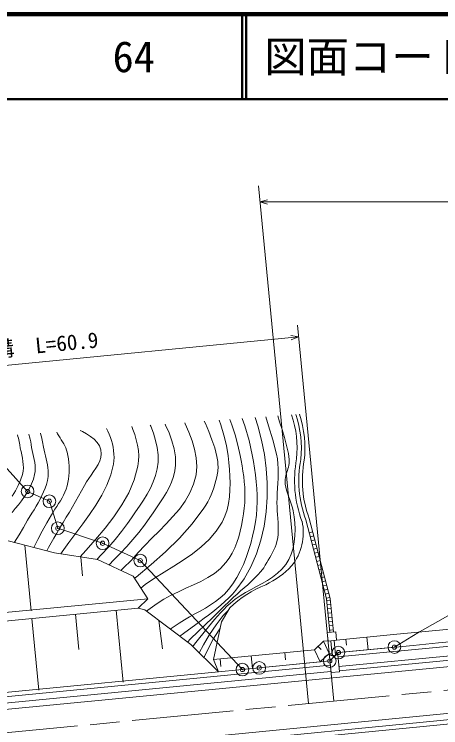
# Model space of a CAD drawing. Units: millimetres, scale not verified. Extents: x 40000 to 680000, y 20000 to 380000.
# Drawn here: x 90836 to 141230, y 295810 to 380000 of the extents above; entities that cross this region are included whole.
import ezdxf
from ezdxf.enums import TextEntityAlignment as Align

# ---------------------------------------------------------------- set-up
doc = ezdxf.new("R2010")
doc.units = ezdxf.units.MM
doc.header["$LTSCALE"] = 1000
doc.header["$PDMODE"] = 32
doc.header["$PDSIZE"] = 500
doc.linetypes.add('CHAIN', pattern=[18.5, 12, -1.5, 3.5, -1.5])
for name, color, linetype, lineweight in [('M-BGD', 7, 'Continuous', 13), ('M-BMK', 2, 'CHAIN', 13), ('M-BMK-OTRS', 5, 'Continuous', 13), ('M-BMK-ROW', 30, 'Continuous', 13), ('M-STR-HTXT', 7, 'Continuous', 13), ('M-STR-STRC', 7, 'Continuous', 13), ('M-TTL', 2, 'Continuous', 140), ('M-TTL-LINE', 7, 'Continuous', 50), ('M-TTL-TXT', 7, 'Continuous', 13)]:
    doc.layers.add(name, color=color, linetype=linetype, lineweight=lineweight)
doc.styles.add('ＭＳ ゴシック', font='')
doc.styles.get('ＭＳ ゴシック').set_extended_font_data('MS Gothic')

msp = doc.modelspace()

# ---------------------------------------------------------------- linework, layer by layer
at = {"layer": 'M-BGD'}
for p, q in [((121975, 332610), (122193, 331919)), ((111042, 331670), (110980, 331806)), ((113420, 331703), (113294, 331975)), ((115242, 331539), (115041, 332103)), ((116544, 331557), (116322, 332197)), ((119319, 332416), (119613, 331435)), ((120886, 331445), (120544, 332506)), ((122193, 331919), (122481, 330983)), ((98896, 330754), (98622, 330902)), ((101896, 330804), (101728, 331129)), ((104865, 331016), (104734, 331349)), ((105077, 330404), (104865, 331016)), ((106958, 331384), (106904, 331507)), ((107279, 330557), (106958, 331384)), ((111471, 330676), (111042, 331670)), ((113829, 330756), (113420, 331703)), ((115607, 330341), (115242, 331539)), ((116921, 330365), (116544, 331557)), ((119613, 331435), (120047, 329750)), ((121382, 329779), (120886, 331445)), ((122481, 330983), (122756, 330044)), ((99388, 330475), (98896, 330754)), ((99851, 330177), (99388, 330475)), ((100268, 329851), (99851, 330177)), ((102053, 330440), (101896, 330804)), ((102197, 330067), (102053, 330440)), ((102323, 329684), (102197, 330067)), ((105259, 329784), (105077, 330404)), ((107541, 329721), (107279, 330557)), ((111848, 329679), (111471, 330676)), ((114199, 329797), (113829, 330756)), ((115899, 329126), (115607, 330341)), ((117253, 329161), (116921, 330365)), ((122756, 330044), (123014, 329101)), ((91482, 329199), (91431, 329588)), ((91553, 328808), (91482, 329199)), ((92886, 328870), (92834, 329224)), ((100621, 329485), (100268, 329851)), ((100893, 329069), (100621, 329485)), ((102431, 329296), (102323, 329684)), ((102519, 328902), (102431, 329296)), ((105403, 329160), (105259, 329784)), ((107729, 328876), (107541, 329721)), ((112148, 328677), (111848, 329679)), ((114519, 328822), (114199, 329797)), ((120047, 329750), (120389, 328046)), ((121819, 328099), (121382, 329779)), ((91635, 328416), (91553, 328808)), ((91720, 328024), (91635, 328416)), ((92955, 328515), (92886, 328870)), ((93033, 328160), (92955, 328515)), ((94354, 328574), (94291, 328921)), ((94431, 328227), (94354, 328574)), ((101067, 328591), (100893, 329069)), ((101116, 328147), (101067, 328591)), ((102582, 328505), (102519, 328902)), ((102619, 328108), (102582, 328505)), ((105500, 328534), (105403, 329160)), ((105545, 327909), (105500, 328534)), ((107831, 328021), (107729, 328876)), ((112342, 327669), (112148, 328677)), ((114775, 327826), (114519, 328822)), ((116099, 327890), (115899, 329126)), ((117529, 327942), (117253, 329161)), ((123014, 329101), (123249, 328151)), ((91800, 327632), (91720, 328024)), ((91864, 327242), (91800, 327632)), ((93114, 327805), (93033, 328160)), ((93189, 327450), (93114, 327805)), ((94517, 327881), (94431, 328227)), ((94604, 327534), (94517, 327881)), ((94687, 327187), (94604, 327534)), ((100935, 327285), (101067, 327712)), ((101067, 327712), (101116, 328147)), ((102607, 327317), (102629, 327711)), ((102629, 327711), (102619, 328108)), ((105529, 327285), (105545, 327909)), ((107829, 327157), (107831, 328021)), ((112406, 326655), (112342, 327669)), ((114815, 327632), (114775, 327826)), ((114848, 327435), (114815, 327632)), ((116188, 327102), (116099, 327890)), ((117648, 327326), (117529, 327942)), ((120389, 328046), (120608, 326405)), ((121929, 327535), (121819, 328099)), ((121996, 326966), (121929, 327535)), ((123257, 328036), (123249, 328151)), ((123266, 327920), (123257, 328036)), ((123278, 327804), (123266, 327920)), ((123289, 327688), (123278, 327804)), ((123300, 327572), (123289, 327688)), ((123309, 327457), (123300, 327572)), ((91907, 326854), (91864, 327242)), ((91917, 326468), (91907, 326854)), ((93253, 327095), (93189, 327450)), ((93298, 326742), (93253, 327095)), ((93317, 326390), (93298, 326742)), ((94761, 326841), (94687, 327187)), ((94818, 326494), (94761, 326841)), ((100495, 326449), (100739, 326864)), ((100739, 326864), (100935, 327285)), ((102229, 325647), (102552, 326928)), ((102552, 326928), (102607, 327317)), ((105010, 325065), (105445, 326668)), ((105445, 326668), (105529, 327285)), ((107726, 326360), (107829, 327157)), ((114876, 327237), (114848, 327435)), ((114896, 327038), (114876, 327237)), ((114910, 326839), (114896, 327038)), ((114916, 326639), (114910, 326839)), ((116264, 326301), (116188, 327102)), ((117759, 326707), (117648, 327326)), ((117859, 326085), (117759, 326707)), ((122027, 326392), (121996, 326966)), ((123237, 326571), (123282, 326782)), ((123282, 326782), (123310, 326994)), ((123315, 327341), (123309, 327457)), ((123310, 326994), (123317, 327110)), ((123318, 327225), (123315, 327341)), ((123317, 327110), (123318, 327225)), ((91811, 325708), (91888, 326086)), ((91888, 326086), (91917, 326468)), ((93247, 325691), (93302, 326040)), ((93302, 326040), (93317, 326390)), ((94853, 326146), (94818, 326494)), ((94861, 325799), (94853, 326146)), ((99927, 325629), (100218, 326038)), ((100218, 326038), (100495, 326449)), ((107531, 325584), (107726, 326360)), ((112311, 325633), (112406, 326655)), ((114774, 325409), (114857, 325846)), ((114857, 325846), (114885, 326042)), ((114885, 326042), (114904, 326240)), ((114904, 326240), (114914, 326439)), ((114914, 326439), (114916, 326639)), ((116318, 325492), (116264, 326301)), ((117945, 325460), (117859, 326085)), ((120608, 326405), (120719, 324720)), ((122030, 325815), (122027, 326392)), ((122981, 325741), (123046, 325948)), ((123046, 325948), (123114, 326155)), ((123114, 326155), (123179, 326363)), ((123179, 326363), (123237, 326571)), ((91313, 324388), (91591, 325039)), ((91591, 325039), (91811, 325708)), ((92888, 324598), (93093, 325136)), ((93093, 325136), (93247, 325691)), ((94636, 324531), (94753, 324987)), ((94753, 324987), (94834, 325451)), ((94834, 325451), (94861, 325799)), ((99366, 324815), (99638, 325222)), ((99638, 325222), (99927, 325629)), ((101761, 324419), (102229, 325647)), ((104370, 323545), (105010, 325065)), ((107257, 324826), (107531, 325584)), ((112026, 324543), (112311, 325633)), ((114672, 324973), (114774, 325409)), ((116342, 324680), (116318, 325492)), ((118015, 324834), (117945, 325460)), ((121982, 324654), (122012, 325235)), ((122012, 325235), (122030, 325815)), ((122839, 324900), (122847, 325113)), ((122847, 325113), (122876, 325324)), ((122876, 325324), (122923, 325533)), ((122923, 325533), (122981, 325741)), ((90983, 323756), (91313, 324388)), ((92638, 324077), (92888, 324598)), ((94487, 324084), (94636, 324531)), ((98791, 323770), (99130, 324408)), ((99130, 324408), (99366, 324815)), ((101175, 323236), (101761, 324419)), ((106917, 324087), (107257, 324826)), ((111587, 323516), (112026, 324543)), ((114417, 324113), (114553, 324541)), ((114553, 324541), (114672, 324973)), ((116328, 323872), (116342, 324680)), ((118064, 324207), (118015, 324834)), ((118090, 323580), (118064, 324207)), ((120719, 324720), (120717, 323011)), ((121945, 324072), (121982, 324654)), ((122865, 324541), (122839, 324900)), ((122923, 324187), (122865, 324541)), ((123007, 323837), (122923, 324187)), ((90604, 323146), (90983, 323756)), ((92030, 323079), (92350, 323571)), ((92350, 323571), (92638, 324077)), ((94112, 323210), (94311, 323643)), ((94311, 323643), (94487, 324084)), ((98443, 323137), (98791, 323770)), ((103559, 322094), (104370, 323545)), ((106090, 322652), (106524, 323362)), ((106524, 323362), (106917, 324087)), ((111018, 322542), (111587, 323516)), ((114090, 323276), (114262, 323691)), ((114262, 323691), (114417, 324113)), ((116267, 323072), (116328, 323872)), ((118091, 322954), (118090, 323580)), ((121883, 322910), (121909, 323491)), ((121909, 323491), (121945, 324072)), ((123111, 323491), (123007, 323837)), ((123228, 323145), (123111, 323491)), ((91324, 322130), (91686, 322599)), ((91686, 322599), (92030, 323079)), ((93663, 322362), (93894, 322783)), ((93894, 322783), (94112, 323210)), ((97724, 321884), (98086, 322508)), ((98086, 322508), (98443, 323137)), ((100493, 322088), (101175, 323236)), ((105628, 321954), (106090, 322652)), ((110345, 321614), (111018, 322542)), ((113472, 322085), (113695, 322472)), ((113695, 322472), (113901, 322869)), ((113901, 322869), (114090, 323276)), ((116153, 322287), (116267, 323072)), ((118062, 322330), (118091, 322954)), ((120717, 323011), (120596, 321298)), ((121873, 322332), (121883, 322910)), ((123351, 322801), (123228, 323145)), ((123474, 322456), (123351, 322801)), ((123591, 322110), (123474, 322456)), ((90571, 321219), (90950, 321670)), ((90950, 321670), (91324, 322130)), ((93174, 321537), (93421, 321947)), ((93421, 321947), (93663, 322362)), ((97356, 321261), (97724, 321884)), ((99740, 320967), (100493, 322088)), ((102612, 320701), (103559, 322094)), ((105152, 321267), (105628, 321954)), ((109592, 320721), (110345, 321614)), ((111867, 319881), (113232, 321710)), ((113232, 321710), (113472, 322085)), ((115975, 321522), (116153, 322287)), ((117912, 321032), (118002, 321708)), ((118002, 321708), (118062, 322330)), ((121883, 321875), (121873, 322332)), ((121907, 321416), (121883, 321875)), ((123695, 321761), (123591, 322110)), ((123779, 321409), (123695, 321761)), ((92421, 320289), (92926, 321132)), ((92926, 321132), (93174, 321537)), ((96985, 320641), (97356, 321261)), ((98939, 319865), (99740, 320967)), ((104674, 320589), (105152, 321267)), ((115400, 320072), (115727, 320781)), ((115727, 320781), (115975, 321522)), ((117807, 320350), (117912, 321032)), ((120596, 321298), (120350, 319601)), ((121940, 320956), (121907, 321416)), ((121975, 320495), (121940, 320956)), ((123900, 320704), (123779, 321409)), ((91915, 319425), (92421, 320289)), ((96238, 319403), (96612, 320022)), ((96612, 320022), (96985, 320641)), ((101563, 319352), (102612, 320701)), ((104206, 319918), (104674, 320589)), ((108783, 319855), (109592, 320721)), ((114709, 318988), (115400, 320072)), ((117682, 319667), (117807, 320350)), ((122006, 320035), (121975, 320495)), ((122026, 319577), (122006, 320035)), ((123980, 319972), (123900, 320704)), ((124012, 319224), (123980, 319972)), ((125304, 320342), (127747, 311019)), ((125697, 320491), (128165, 311059)), ((91400, 318558), (91915, 319425)), ((95865, 318784), (96238, 319403)), ((98116, 318773), (98939, 319865)), ((100444, 318033), (101563, 319352)), ((103502, 318949), (104206, 319918)), ((107943, 319006), (108783, 319855)), ((110352, 318182), (111867, 319881)), ((117532, 318988), (117682, 319667)), ((120350, 319601), (119972, 317938)), ((122010, 318666), (122030, 319120)), ((122030, 319120), (122026, 319577)), ((123993, 318473), (124012, 319224)), ((90866, 317700), (91400, 318558)), ((95495, 318163), (95865, 318784)), ((97293, 317682), (98116, 318773)), ((102751, 318016), (103502, 318949)), ((107098, 318167), (107943, 319006)), ((113880, 318020), (114709, 318988)), ((117140, 317664), (117353, 318319)), ((117353, 318319), (117532, 318988)), ((121961, 318215), (122010, 318666)), ((123915, 317728), (123993, 318473)), ((125701, 318827), (126105, 318932)), ((125828, 318343), (126231, 318449)), ((90107, 317881), (95585, 316448)), ((90856, 317685), (90866, 317700)), ((94892, 317066), (95186, 317620)), ((95186, 317620), (95495, 318163)), ((96495, 316585), (97293, 317682)), ((99290, 316732), (100444, 318033)), ((101963, 317113), (102751, 318016)), ((106270, 317327), (107098, 318167)), ((108719, 316584), (110352, 318182)), ((112938, 317146), (113880, 318020)), ((116887, 317029), (117140, 317664)), ((119972, 317938), (119457, 316331)), ((121664, 317116), (121783, 317438)), ((121783, 317438), (121877, 317768)), ((121877, 317768), (121961, 318215)), ((123774, 317002), (123915, 317728)), ((125955, 317859), (126358, 317965)), ((126081, 317376), (126485, 317481)), ((136036, 306845), (251248, 317999)), ((92848, 309587), (92096, 317361)), ((94695, 316681), (94892, 317066)), ((96325, 316331), (96495, 316585)), ((98611, 315970), (99290, 316732)), ((101147, 316233), (101963, 317113)), ((105486, 316477), (106270, 317327)), ((106999, 315059), (108719, 316584)), ((111907, 316346), (112938, 317146)), ((116591, 316418), (116887, 317029)), ((121367, 316493), (121524, 316802)), ((121524, 316802), (121664, 317116)), ((123564, 316307), (123774, 317002)), ((126208, 316892), (126612, 316998)), ((140966, 305815), (257092, 317058)), ((95585, 316448), (100687, 315643)), ((98706, 315955), (98909, 313744)), ((100590, 315658), (101147, 316233)), ((104636, 315553), (105486, 316477)), ((110813, 315597), (111907, 316346)), ((115849, 315293), (116247, 315838)), ((116247, 315838), (116591, 316418)), ((119457, 316331), (118798, 314799)), ((120843, 315589), (121022, 315889)), ((121022, 315889), (121198, 316190)), ((121198, 316190), (121367, 316493)), ((123280, 315654), (123564, 316307)), ((126335, 316408), (126738, 316514)), ((126462, 315925), (126865, 316030)), ((129087, 304163), (251441, 316008)), ((100687, 315643), (104892, 313711)), ((103752, 314662), (104636, 315553)), ((105225, 313580), (106999, 315059)), ((108536, 314170), (109681, 314879)), ((109681, 314879), (110813, 315597)), ((115210, 314613), (115849, 315293)), ((120332, 314679), (120493, 314986)), ((120493, 314986), (120665, 315288)), ((120665, 315288), (120843, 315589)), ((122467, 314519), (122916, 315054)), ((122916, 315054), (123280, 315654)), ((126588, 315441), (126992, 315547)), ((126715, 314957), (127119, 315063)), ((129197, 303028), (251551, 314873)), ((103449, 314374), (103752, 314662)), ((107404, 313450), (108536, 314170)), ((114491, 314028), (115210, 314613)), ((118798, 314799), (117991, 313361)), ((119619, 313837), (119987, 314249)), ((119987, 314249), (120332, 314679)), ((121353, 313593), (121930, 314031)), ((121930, 314031), (122467, 314519)), ((126842, 314474), (127245, 314579)), ((126969, 313990), (127372, 314096)), ((129246, 302530), (251599, 314375)), ((104892, 313711), (106608, 311039)), ((105061, 313448), (105225, 313580)), ((106309, 312696), (107404, 313450)), ((112875, 313067), (113707, 313519)), ((113707, 313519), (114491, 314028)), ((117991, 313361), (117028, 312036)), ((118833, 313060), (119234, 313443)), ((119234, 313443), (119619, 313837)), ((120113, 312824), (120744, 313195)), ((120744, 313195), (121353, 313593)), ((127095, 313506), (127499, 313612)), ((105799, 312298), (106309, 312696)), ((111124, 312259), (112008, 312654)), ((112008, 312654), (112875, 313067)), ((118006, 312320), (118423, 312687)), ((118423, 312687), (118833, 313060)), ((118820, 312118), (119468, 312469)), ((119468, 312469), (120113, 312824)), ((127222, 313023), (127626, 313128)), ((127349, 312539), (127752, 312645)), ((109366, 311450), (110238, 311864)), ((110238, 311864), (111124, 312259)), ((116617, 311567), (116183, 311119)), ((117028, 312036), (116617, 311567)), ((116755, 311219), (117168, 311589)), ((117168, 311589), (117587, 311955)), ((117549, 311382), (118177, 311760)), ((117587, 311955), (118006, 312320)), ((118177, 311760), (118820, 312118)), ((127476, 312055), (127879, 312161)), ((127602, 311572), (128006, 311677)), ((66582, 307164), (106608, 311039)), ((105467, 309924), (106608, 311039)), ((107724, 310487), (108523, 310997)), ((108523, 310997), (109366, 311450)), ((115730, 310691), (115260, 310278)), ((116183, 311119), (115730, 310691)), ((116351, 310840), (116055, 310547)), ((116351, 310840), (116755, 311219)), ((116373, 310523), (116944, 310974)), ((116944, 310974), (117549, 311382)), ((127729, 311088), (128133, 311194)), ((128130, 307066), (127747, 311019)), ((128184, 310862), (127807, 310826)), ((128547, 307112), (128165, 311059)), ((66678, 306169), (105467, 309924)), ((105467, 309924), (106283, 309724)), ((106604, 309667), (107724, 310487)), ((114777, 309879), (114284, 309490)), ((115260, 310278), (114777, 309879)), ((115461, 309962), (115165, 309669)), ((116307, 309959), (115311, 308318)), ((115758, 310255), (115461, 309962)), ((115581, 309778), (115969, 310159)), ((116055, 310547), (115758, 310255)), ((115969, 310159), (116373, 310523)), ((128232, 310365), (127855, 310328)), ((128281, 309867), (127903, 309830)), ((98056, 309206), (98458, 305057)), ((103707, 301195), (102886, 309674)), ((106283, 309724), (111704, 305617)), ((106483, 309573), (106604, 309667)), ((113783, 309110), (113279, 308735)), ((114284, 309490), (113783, 309110)), ((114569, 309086), (114270, 308795)), ((114867, 309377), (114569, 309086)), ((114692, 307952), (115539, 309043)), ((114841, 308979), (115205, 309384)), ((115165, 309669), (114867, 309377)), ((115205, 309384), (115581, 309778)), ((115539, 309043), (116141, 309687)), ((128329, 309369), (127951, 309333)), ((93754, 300231), (92933, 308710)), ((107935, 308472), (108333, 305136)), ((112774, 308361), (112272, 307988)), ((113279, 308735), (112774, 308361)), ((113669, 308218), (113367, 307931)), ((113970, 308506), (113669, 308218)), ((113789, 307723), (114135, 308146)), ((114270, 308795), (113970, 308506)), ((114135, 308146), (114485, 308566)), ((115311, 308318), (114361, 303852)), ((114485, 308566), (114841, 308979)), ((128377, 308872), (127999, 308835)), ((128425, 308374), (128048, 308337)), ((112272, 307988), (110829, 306931)), ((113367, 307931), (112518, 307115)), ((113100, 306876), (113445, 307299)), ((113445, 307299), (113789, 307723)), ((113919, 306799), (114692, 307952)), ((128473, 307876), (128096, 307840)), ((128522, 307379), (128144, 307342)), ((110829, 306931), (110382, 306618)), ((112518, 307115), (111680, 306286)), ((112116, 305668), (112751, 306457)), ((112751, 306457), (113100, 306876)), ((113198, 305601), (113919, 306799)), ((128817, 307141), (127823, 307033)), ((127930, 306039), (127823, 307033)), ((128925, 306147), (128817, 307141)), ((128924, 306157), (136036, 306845)), ((132497, 306502), (132642, 305009)), ((111680, 306286), (111311, 305915)), ((114969, 302404), (111704, 305617)), ((111919, 305405), (112116, 305668)), ((127391, 306008), (126331, 305011)), ((127391, 306008), (127928, 306060)), ((127391, 306008), (128045, 304564)), ((128925, 306147), (127930, 306039)), ((128394, 304335), (128226, 306071)), ((128812, 304375), (128644, 306116)), ((130016, 306262), (130087, 305537)), ((137980, 305526), (140966, 305815)), ((112670, 304666), (113198, 305601)), ((114361, 303852), (126331, 305011)), ((126331, 305011), (126984, 303567)), ((126754, 305409), (127106, 305035)), ((128787, 304636), (137980, 305526)), ((115151, 303929), (115237, 303042)), ((118824, 304285), (118969, 302792)), ((122800, 304670), (122884, 303812)), ((128045, 304564), (126984, 303567)), ((128045, 304564), (128369, 304596)), ((129066, 304399), (128070, 304303)), ((128262, 302313), (128070, 304303)), ((129257, 302408), (129066, 304399)), ((67535, 297310), (128178, 303181)), ((114361, 303852), (114969, 302404)), ((114969, 302404), (126985, 303568)), ((67487, 297808), (114969, 302404)), ((67608, 296563), (128250, 302434)), ((129257, 302408), (128262, 302313)), ((85724, 291284), (154602, 297952)), ((88216, 291022), (154650, 297454))]:
    msp.add_line(p, q, dxfattribs=at)
for points in [[(109274, 307458), (110338, 308164), (110936, 308538), (111553, 308893), (112178, 309238), (112806, 309582), (113427, 309933), (114033, 310301), (114617, 310694), (115169, 311119), (115683, 311588), (116149, 312107), (116663, 312798), (117126, 313526), (117542, 314286), (117913, 315073), (118241, 315883), (118530, 316711), (118782, 317551), (118999, 318400), (119184, 319253), (119340, 320104), (119447, 320886), (119512, 321673), (119537, 322464), (119527, 323257), (119486, 324051), (119418, 324845), (119327, 325638), (119218, 326428), (119094, 327214), (118959, 327994), (118581, 329719), (118088, 331416), (117783, 332304)], [(102043, 315020), (102622, 315610), (103380, 316401), (104124, 317204), (104847, 318023), (105546, 318861), (106214, 319723), (106846, 320612), (107241, 321185), (107647, 321764), (108051, 322350), (108442, 322946), (108810, 323552), (109143, 324169), (109430, 324800), (109659, 325446), (109819, 326107), (109899, 326786), (109879, 327763), (109729, 328722), (109472, 329665), (109127, 330596), (108719, 331516), (108660, 331636)], [(93147, 317086), (93628, 318007), (94145, 319006), (94671, 319988), (95224, 320936), (95432, 321264), (95646, 321592), (95862, 321920), (96075, 322250), (96282, 322583), (96479, 322920), (96660, 323263), (96822, 323614), (96961, 323974), (97072, 324344), (97161, 324731), (97229, 325124), (97279, 325522), (97309, 325922), (97319, 326324), (97311, 326726), (97283, 327127), (97237, 327525), (97172, 327919), (97089, 328308), (97013, 328570), (96917, 328825), (96802, 329074), (96675, 329317), (96537, 329557), (96394, 329794), (96248, 330031), (96103, 330268), (95963, 330507), (95858, 330699)], [(113257, 304089), (113311, 304210), (113808, 305261), (114347, 306276), (114951, 307237), (115130, 307466)]]:
    msp.add_lwpolyline(points, dxfattribs=at)
for centre, radius, start, end in [((112083, 328808), 12176, 354.00596, 18.7889), ((112083, 328808), 12676, 354.00596, 18.20081), ((112083, 328808), 13096, 353.54218, 17.74257), ((78565, 326179), 13310, 14.83982, 18.30314), ((81645, 327304), 11353, 9.73539, 16.12592), ((82511, 327210), 11904, 8.26583, 16.33946), ((137645, 324998), 13691, 169.31435, 200.66937), ((137645, 324998), 13191, 169.31435, 200.66937), ((137645, 324998), 12771, 169.31435, 200.66937), ((118846, 318789), 6146, 320.8236, 12.94411), ((116117, 322033), 10341, 295.3482, 316.43676), ((125610, 300164), 13509, 112.02149, 133.52265)]:
    msp.add_arc(centre, radius, start, end, dxfattribs=at)
at = {"layer": 'M-BMK'}
msp.add_line((67945, 293079), (251936, 310891), dxfattribs=at)
at = {"layer": 'M-BMK-OTRS'}
msp.add_line((117796, 302676), (119776, 302869), dxfattribs=at)
for points in [[(65722, 316041), (72331, 320437), (77973, 326905), (81808, 328741), (88234, 328291), (92419, 323691), (94983, 322539), (95984, 319342), (101268, 317575), (105725, 315529), (117796, 302676)], [(135762, 305321), (137802, 306588), (138701, 307124), (142409, 309204), (146449, 310747), (153554, 310810), (160540, 310361), (161398, 310342), (166633, 309997), (173353, 311413), (178277, 311742), (188038, 310985), (189279, 310528)], [(119776, 302869), (128112, 303685), (129145, 304682), (135762, 305321)]]:
    msp.add_lwpolyline(points, dxfattribs=at)
at = {"layer": 'M-BMK-ROW'}
msp.add_line((117796, 302676), (119776, 302869), dxfattribs=at)
for points in [[(65722, 316041), (72331, 320437), (77973, 326905), (81808, 328741), (88234, 328291), (92419, 323691), (94983, 322539), (95984, 319342), (101268, 317575), (105725, 315529), (117796, 302676)], [(135762, 305321), (137802, 306588), (138701, 307124), (142409, 309204), (146449, 310747), (153554, 310810), (160540, 310361), (161398, 310342), (166633, 309997), (173353, 311413), (178277, 311742), (188038, 310985), (189279, 310528)], [(119776, 302869), (128112, 303685), (129145, 304682), (135762, 305321)]]:
    msp.add_lwpolyline(points, dxfattribs=at)
for centre in [(92419, 323691), (94983, 322539), (95984, 319342), (101268, 317575), (105725, 315529), (135762, 305321), (129145, 304682), (128112, 303685), (117796, 302676), (119776, 302869)]:
    msp.add_circle(centre, 750, dxfattribs=at)
for p in [(92419, 323691), (94983, 322539), (95984, 319342), (101268, 317575), (105725, 315529), (129145, 304682), (135762, 305321), (128112, 303685), (119776, 302869), (117796, 302676)]:
    msp.add_point(p, dxfattribs=at)
at = {"layer": 'M-STR-HTXT'}
for p, q in [((125601, 298661), (119687, 359755)), ((119871, 357856), (120771, 358106)), ((397643, 357856), (119871, 357856)), ((119871, 357856), (120771, 357606)), ((128587, 298950), (124292, 343324)), ((63785, 336047), (124428, 341918)), ((124428, 341918), (123508, 342080)), ((124428, 341918), (123556, 341582))]:
    msp.add_line(p, q, dxfattribs=at)
at = {"layer": 'M-STR-STRC'}
for p, q in [((77398, 296757), (251671, 313628)), ((77928, 291282), (252201, 308154))]:
    msp.add_line(p, q, dxfattribs=at)
at = {"layer": 'M-TTL'}
msp.add_line((680000, 380000), (40000, 380000), dxfattribs=at)
at = {"layer": 'M-TTL-LINE'}
for p, q in [((117750, 380000), (117750, 370000)), ((118250, 380000), (118250, 370000)), ((40000, 370000), (680000, 370000))]:
    msp.add_line(p, q, dxfattribs=at)

# ---------------------------------------------------------------- texts
at = {"layer": 'M-STR-HTXT', "style": 'ＭＳ ゴシック'}
msp.add_text('側\u3000溝\u3000L=60.9', height=1833, rotation=5.53, dxfattribs=at).set_placement((83504, 338458), align=Align.BOTTOM_LEFT)
at = {"layer": 'M-TTL-TXT', "style": 'ＭＳ ゴシック'}
for s, p in [('路線コード       64', (60000, 375000)), ('図面コード      9-0', (120380, 375000))]:
    msp.add_text(s, height=3666, dxfattribs=at).set_placement(p, align=Align.MIDDLE_LEFT)

doc.saveas('drawing.dxf')
